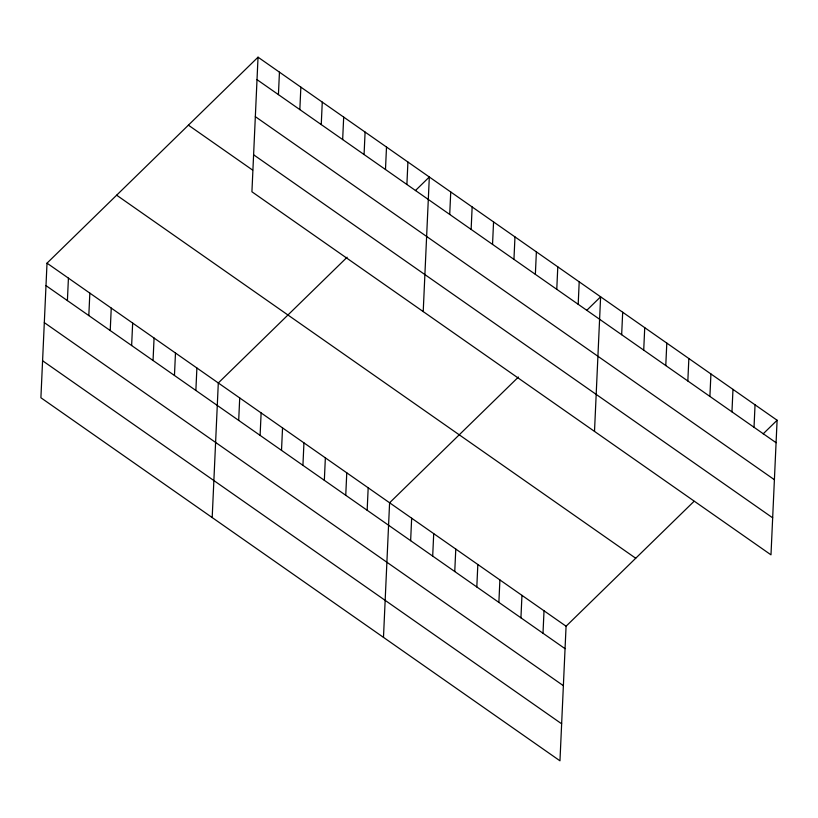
<?xml version="1.0" encoding="UTF-8"?>
<svg xmlns="http://www.w3.org/2000/svg" width="818" height="818" viewBox="0 0 818 818"><rect width="100%" height="100%" fill="white"/><g stroke="black" fill="none" stroke-linecap="round" stroke-linejoin="round"><path stroke-width="1.23" d="M258.038 57.188L251.924 191.78L770.985 554.839L777.1 420.248L258.038 57.188L47.015 263.161L40.9 397.752L559.962 760.812L566.076 626.22L694.012 501.352M67.403 300.605L68.426 278.14M88.814 315.584L89.837 293.12M110.225 330.554L111.248 308.089M131.637 345.533L132.659 323.069M153.048 360.513L154.07 338.049M174.459 375.482L175.481 353.018M195.87 390.462L196.893 367.998M212.189 517.559L218.304 382.977L347.129 257.22M238.692 420.411L239.715 397.947M260.104 435.391L261.126 412.926M278.427 94.632L279.449 72.168M281.515 450.37L282.537 427.906M299.838 109.602L300.86 87.137M302.926 465.34L303.948 442.875M321.249 124.581L322.272 102.117M324.337 480.319L325.359 457.855M342.66 139.561L343.683 117.097M345.748 495.299L346.771 472.824M364.071 154.53L365.094 132.066M367.159 510.268L368.182 487.804M385.482 169.51L386.505 147.046M383.478 637.375L389.593 502.784L518.428 377.037M406.894 184.49L407.916 162.025M410.636 540.678L411.659 518.213M423.213 311.586L429.327 176.995L415.401 190.594M432.691 556.107L433.714 533.643M449.716 214.439L450.738 191.974M454.757 571.537L455.779 549.072M471.127 229.418L472.15 206.954M476.812 586.966L477.835 564.502M492.538 244.388L493.561 221.923M513.949 259.367L514.972 236.903M498.878 602.396L499.9 579.931M535.361 274.347L536.383 251.883M520.933 617.825L521.956 595.361M556.772 289.316L557.794 266.852M542.999 633.255L544.021 610.79M578.183 304.296L579.205 281.832M594.502 431.393L600.616 296.811L586.69 310.4M621.66 334.705L622.682 312.241M643.715 350.135L644.737 327.67M665.78 365.564L666.803 343.1M687.836 380.994L688.858 358.529M709.901 396.423L710.924 373.959M731.957 411.853L732.979 389.388M754.022 427.282L755.045 404.818M763.174 433.837L777.1 420.248M257.016 79.653L776.077 442.712M255.339 116.657L774.401 479.716M253.6 154.776L772.673 517.835M188.396 125.164L252.629 170.093M116.647 195.195L635.719 558.244M47.015 263.161L566.076 626.22M45.992 285.625L565.054 648.684M44.315 322.629L563.377 685.688M42.577 360.748L561.649 723.807"/></g></svg>
